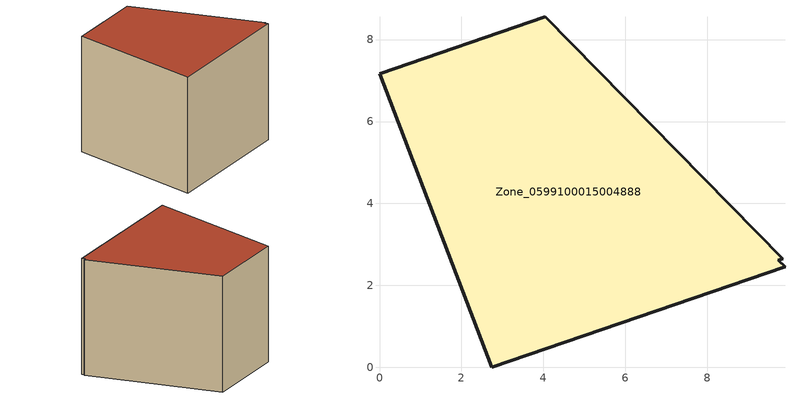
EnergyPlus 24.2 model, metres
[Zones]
Zone_0599100015004888
 floor ground (C_G): 2.74,0 0,7.17 4.04,8.56 9.84,2.65 9.74,2.61 9.9,2.45 z0.88
 wall outside (C_F): 0,7.17 2.74,0 9.9,2.45 9.74,2.61 9.84,2.65 4.04,8.56 0,7.17 z0.88:8.79
 roof outside (C_R): 9.9,2.45 9.74,2.61 9.84,2.65 4.04,8.56 0,7.17 2.74,0 z8.79
[BUILDING]
Pand.0599100015004888: North Axis=0; Terrain=City; Loads Convergence Tolerance Value=0.04; Temperature Convergence Tolerance Value=0.4; Solar Distribution=FullExterior; Maximum Number of Warmup Days=25; Minimum Number of Warmup Days=1
[Site:Location]
Rotterdam.The.Hague.AP_ZH_NLD Design_Conditions: Latitude=51.96; Longitude=4.45; Time Zone=1; Elevation=-4.5
[SITE:GROUNDTEMPERATURE:BUILDINGSURFACE]
18, 18, 18, 18, 18, 18, 18, 18, 18, 18, 18, 18
[MATERIAL] Thermal Absorptance=0.9; Solar Absorptance=0.7; Visible Absorptance=0.7
Name | Roughness | Thickness | Conductivity | Density | Specific Heat
G.TI.1975-1991 | MediumSmooth | 0.15 | 0.288461 | 540 | 1210
F.TI.1975-1991 | Rough | 0.3 | 0.230769 | 1920 | 840
R.TI.1975-1991 | MediumRough | 0.2 | 0.153846 | 1500 | 1000
[CONSTRUCTION]
C_G: G.TI.1975-1991
C_F: F.TI.1975-1991
C_R: R.TI.1975-1991
[ZONE]
Zone_0599100015004888: Type=1; Multiplier=1; Ceiling Height=Autocalculate; Volume=Autocalculate; Floor Area=autocalculate; Part of Total Floor Area=Yes
[ZONEINFILTRATION:DESIGNFLOWRATE]
Infil_Zone_0599100015004888: Zone or ZoneList or Space or SpaceList=Zone_0599100015004888; Schedule=AlwaysOn; Design Flow Rate Calculation Method=Flow/Area; Flow Rate per Floor Area=0.003; Constant Term Coefficient=1; Temperature Term Coefficient=0; Velocity Term Coefficient=0; Velocity Squared Term Coefficient=0
[HVACTEMPLATE:ZONE:IDEALLOADSAIRSYSTEM]
Zone_0599100015004888: Maximum Heating Supply Air Temperature=50; Minimum Cooling Supply Air Temperature=13; Maximum Heating Supply Air Humidity Ratio=0.0156; Minimum Cooling Supply Air Humidity Ratio=0.0077; Heating Limit=NoLimit; Cooling Limit=NoLimit; Dehumidification Control Type=ConstantSensibleHeatRatio; Cooling Sensible Heat Ratio=0.7; Dehumidification Setpoint=60; Humidification Control Type=None; Humidification Setpoint=30; Outdoor Air Method=None; Outdoor Air Flow Rate per Person=0.00944; Outdoor Air Flow Rate per Zone Floor Area=0; Outdoor Air Flow Rate per Zone=0; Demand Controlled Ventilation Type=None; Outdoor Air Economizer Type=NoEconomizer; Heat Recovery Type=None; Sensible Heat Recovery Effectiveness=0.7; Latent Heat Recovery Effectiveness=0.65
[ZONECONTROL:THERMOSTAT]
ThermostatControl_Zone_0599100015004888: Zone or ZoneList=Zone_0599100015004888; Control Type Schedule=DualSetpointControlType; Control 1=Thermostat_Zone_0599100015004888; Temperature Difference Between Cutout And Setpoint=0
[THERMOSTATSETPOINT:DUALSETPOINT]
Thermostat_Zone_0599100015004888: Heating Setpoint Temperature Schedule=HeatingSetpoint_Zone_0599100015004888; Cooling Setpoint Temperature Schedule=CoolingSetpoint_Zone_0599100015004888
[SCHEDULE:COMPACT]
HeatingSetpoint_Zone_0599100015004888: Through: 12/31, For: AllDays, Until: 24:00, 21
CoolingSetpoint_Zone_0599100015004888: Through: 12/31, For: AllDays, Until: 24:00, 24
DualSetpointControlType: Through: 12/31, For: AllDays, Until: 24:00, 4
AlwaysOn: Through: 12/31, For: AllDays, Until: 24:00, 1
